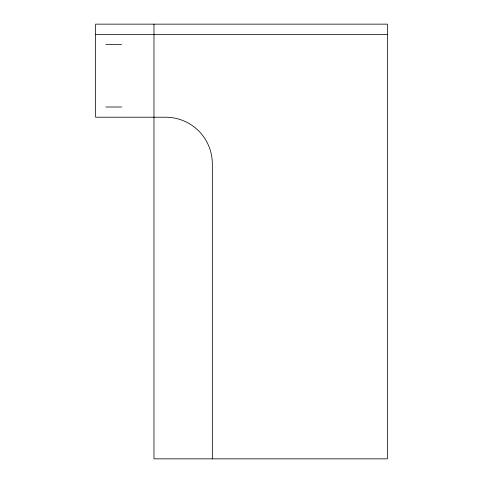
<?xml version="1.0" encoding="UTF-8"?>
<svg xmlns="http://www.w3.org/2000/svg" width="483" height="483" viewBox="0 0 483 483"><rect width="100%" height="100%" fill="white"/><g stroke="black" fill="none" stroke-linecap="round" stroke-linejoin="round"><path stroke-width="0.72" d="M95.628 34.359L387.372 34.359M105.837 44.575L121.668 44.575M105.837 107.003L121.668 107.003M212.327 458.85L212.327 163.894A46.682 46.682 0 0 0 165.645 117.218L95.628 117.218L95.628 24.15L387.372 24.15L387.372 458.85L153.974 458.85L153.974 24.15"/></g></svg>
